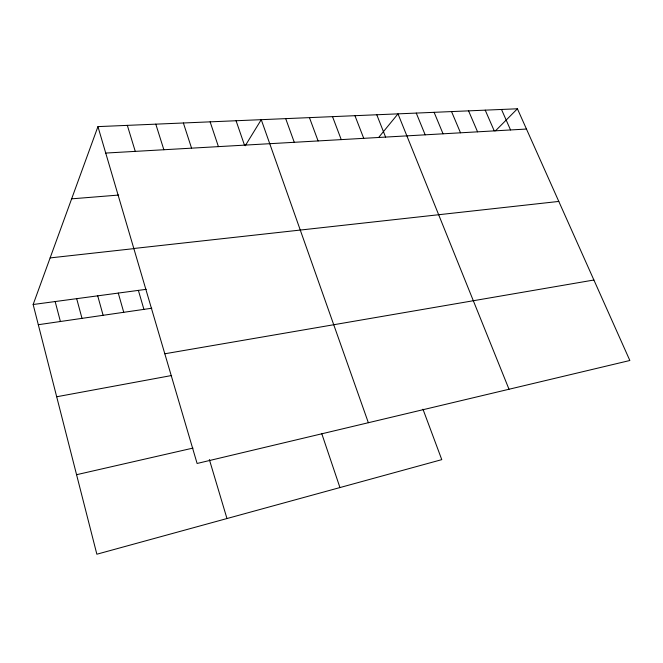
<?xml version="1.0" encoding="UTF-8"?>
<svg xmlns="http://www.w3.org/2000/svg" width="663" height="663" viewBox="0 0 663 663"><rect width="100%" height="100%" fill="white"/><g stroke="black" fill="none" stroke-linecap="round" stroke-linejoin="round"><path stroke-width="0.99" d="M422.969 409.204L441.773 459.641L96.856 554.218L33.15 304.508L97.942 126.616L517.413 108.782L629.85 360.498L197.102 463.47L97.942 126.616M245.252 145.736L261.255 119.672L368.363 422.721M378.648 137.473L397.999 113.862L509.01 389.247M495.493 130.81L517.413 108.782M76.568 474.7L192.999 448.089M56.687 396.764L171.626 375.515M164.814 353.777L593.899 280.01M38.305 324.713L151.81 308.229M33.15 304.508L146.241 289.325M133.818 248.492L558.793 201.428M50.123 257.915L134.539 248.559M71.637 198.842L118.694 195.055M105.724 153.062L526.463 129.045M501.501 109.461L510.535 129.948M485.225 110.149L494.242 130.884M468.575 110.862L477.567 131.829M451.544 111.583L460.512 132.807M434.108 112.329L443.05 133.802M416.265 113.083L425.174 134.821M376.775 114.765L385.601 137.084M354.954 115.694L363.73 138.335M332.528 116.647L341.238 139.62M309.447 117.624L318.091 140.937M285.703 118.636L294.273 142.296M236.069 120.741L244.473 145.139M321.704 433.461L339.945 487.562M210.13 121.851L218.425 146.631M183.378 122.987L191.566 148.164M155.797 124.155L163.86 149.739M127.329 125.365L135.26 151.371M209.351 459.517L226.97 518.541M138.376 290.377L143.921 309.372M118.271 293.079L123.741 312.306M97.71 295.839L103.113 315.306M76.676 298.665L82.005 318.364M55.162 301.549L60.408 321.505"/></g></svg>
